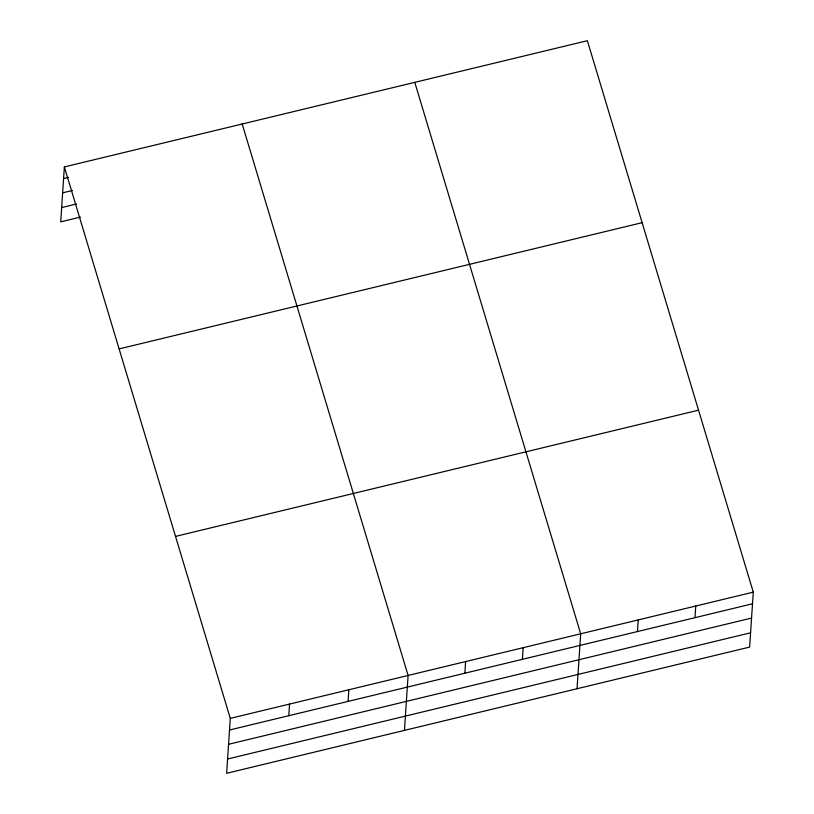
<?xml version="1.0" encoding="UTF-8"?>
<svg xmlns="http://www.w3.org/2000/svg" width="814" height="814" viewBox="0 0 814 814"><rect width="100%" height="100%" fill="white"/><g stroke="black" fill="none" stroke-linecap="round" stroke-linejoin="round"><path stroke-width="1.22" d="M64.367 166.921L230.281 718.375L226.628 773.3L749.633 647.079L753.286 592.144L587.372 40.7L64.367 166.921L60.714 221.856L80.474 217.084M288.777 715.71L289.55 704.069M348.056 701.403L348.83 689.763M404.456 730.382L408.099 675.457L242.185 124.003M464.855 673.209L465.628 661.568M522.385 659.33L523.158 647.69M577.045 688.725L580.687 633.801L414.774 82.356M637.454 631.552L638.227 619.912M694.983 617.673L695.756 606.033M63.594 178.561L68.529 177.371M62.637 192.847L72.517 190.466M61.661 207.57L76.485 203.988M119.119 348.901L642.124 222.68M175.529 536.395L698.534 410.175M230.281 718.375L753.286 592.144M229.507 730.016L752.512 603.784M228.551 744.301L751.566 618.07M227.574 759.014L750.589 632.793"/></g></svg>
